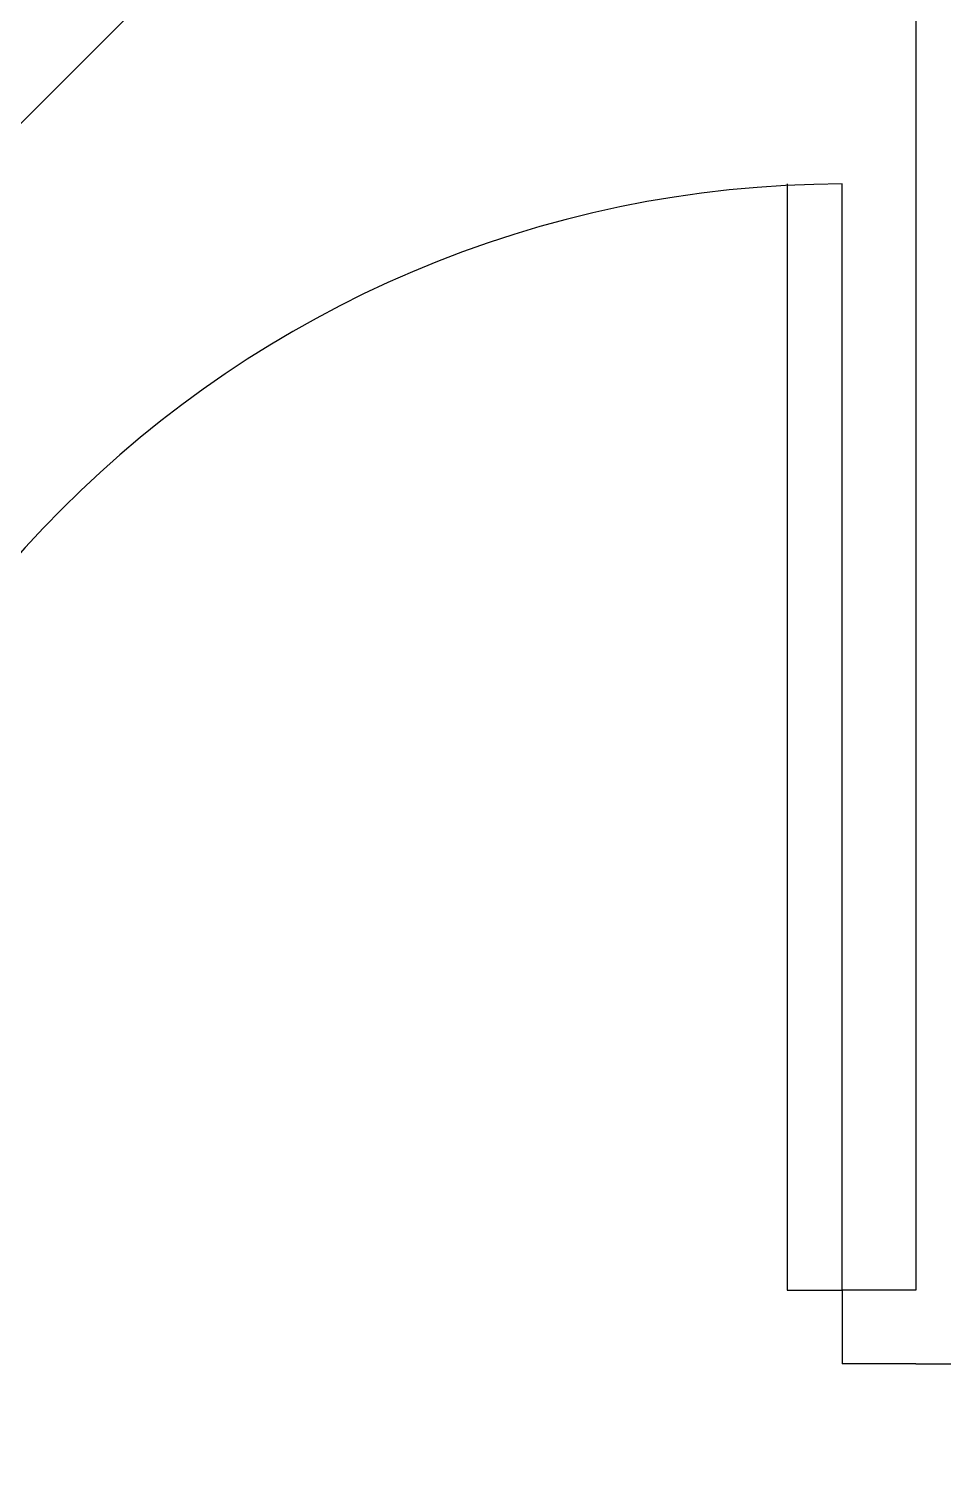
# Model space of a CAD drawing. Header units: millimetres. Extents: x 732 to 1037, y 127 to 299.
# Drawn here: x 735.52 to 736.018, y 287.728 to 288.508 of the extents above; entities that cross this region are included whole.
import ezdxf

# ---------------------------------------------------------------- set-up
doc = ezdxf.new("R2010")
doc.units = ezdxf.units.MM
doc.layers.add('I-ARQ', color=8, linetype='Continuous')

# ---------------------------------------------------------------- blocks, each defined once
blk = doc.blocks.new('A$C4CA24491')
at = {"layer": 'I-ARQ', "color": 2}
blk.add_line((0, 12.24627), (6.79925, 19.04552), dxfattribs=at)

msp = doc.modelspace()

# ---------------------------------------------------------------- linework, layer by layer
at = {"layer": 'I-ARQ'}
for p, q in [((736.00258, 289.18378), (736.00258, 287.82192)), ((735.93258, 288.42378), (735.93258, 287.82192)), ((735.96258, 287.82192), (735.96258, 288.42378)), ((735.93258, 287.82192), (735.96258, 287.82192)), ((736.00258, 287.82192), (735.96258, 287.82192)), ((735.96258, 287.82192), (735.96258, 287.78192)), ((736.00258, 287.78192), (735.96258, 287.78192)), ((736.00258, 287.78192), (736.03258, 287.78192))]:
    msp.add_line(p, q, dxfattribs=at)
msp.add_arc((735.96417, 287.8222), 0.60159, 90.15105, 180.02584, dxfattribs=at)

# ---------------------------------------------------------------- block references
msp.add_blockref('A$C4CA24491', (733.63258, 274.32726))

doc.saveas('drawing.dxf')
